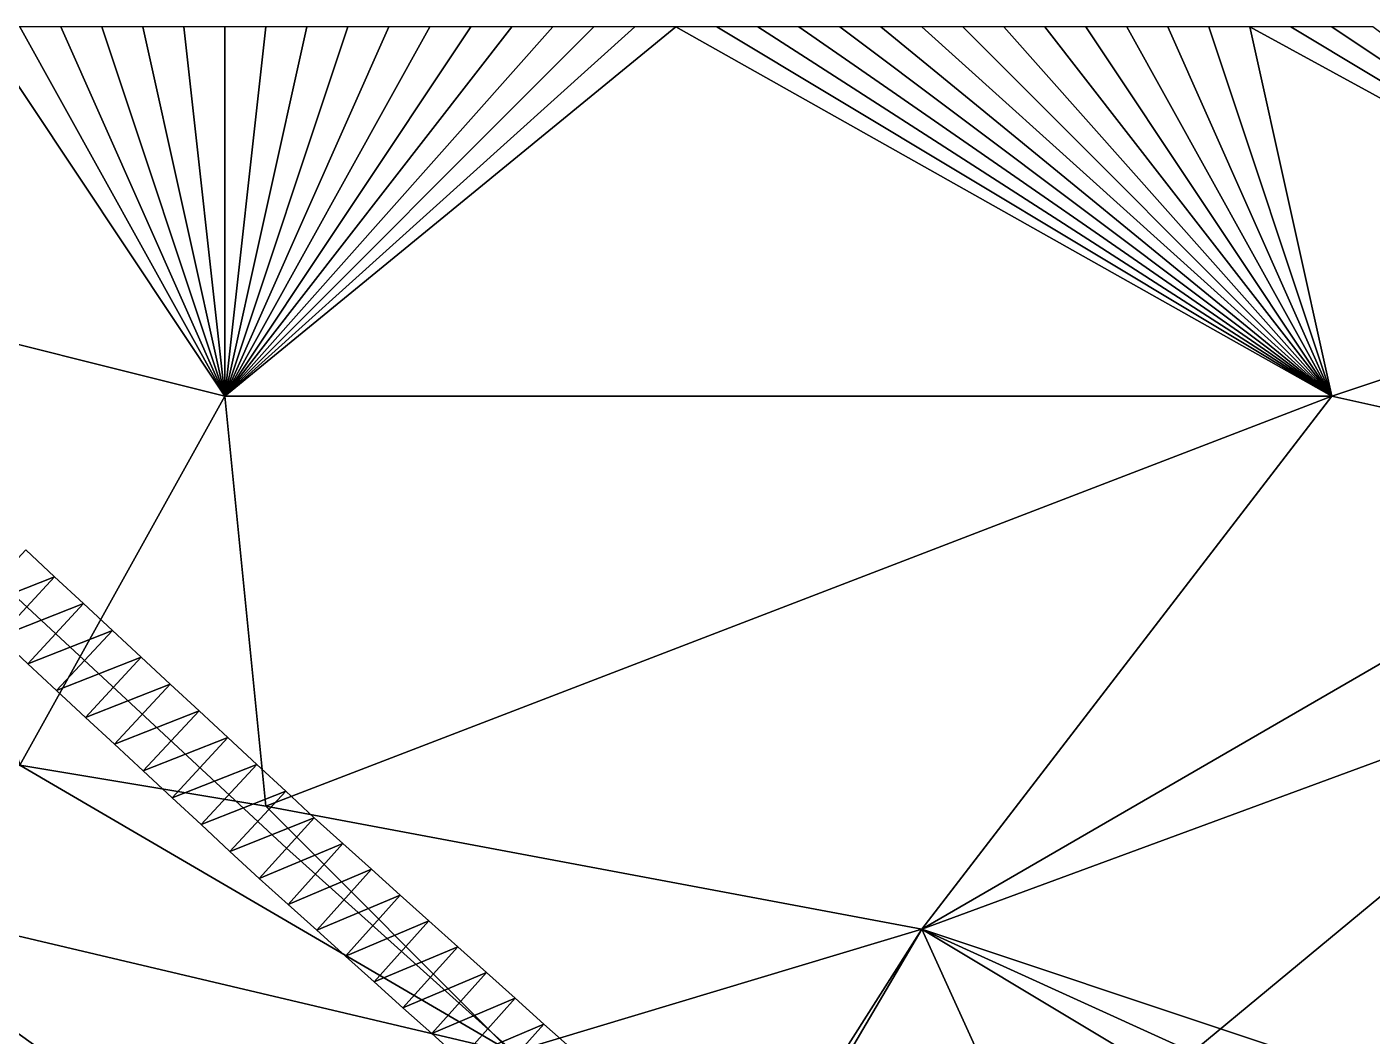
# Model space of a CAD drawing. Header units: metres. Extents: x -1103 to 901, y -902 to 905.
# Drawn here: x -63.7 to 2, y 850.8 to 900 of the extents above; entities that cross this region are included whole.
import ezdxf

# ---------------------------------------------------------------- set-up
doc = ezdxf.new("R2010")
doc.units = ezdxf.units.M
for name, color, linetype in [('OSM_BUILDING_FOOTPRINTS', 7, 'CONTINUOUS'), ('OSM_BUILDING_ROOFS', 1, 'CONTINUOUS'), ('OSM_BUILDING_WALLS', 8, 'CONTINUOUS'), ('OSM_ROAD_AXES', 2, 'CONTINUOUS'), ('OSM_ROAD_SURFACE', 9, 'CONTINUOUS'), ('OSM_TERRAIN', 3, 'CONTINUOUS')]:
    doc.layers.add(name, color=color, linetype=linetype)

msp = doc.modelspace()

# ---------------------------------------------------------------- linework, layer by layer
at = {"layer": 'OSM_BUILDING_FOOTPRINTS'}
msp.add_polyline3d([(18.25, 870.741, 10.543), (38.622, 846.444, 10.543), (-22.97, 795.484, 10.543), (-43.342, 819.781, 10.543), (18.25, 870.741, 10.543)], close=True, dxfattribs=at)
at = {"layer": 'OSM_BUILDING_ROOFS'}
msp.add_3dface([(38.622, 846.444, 34.943), (18.25, 870.741, 34.943), (-43.342, 819.781, 34.943)], dxfattribs=at)
at = {"layer": 'OSM_BUILDING_WALLS'}
for points in [[(18.25, 870.741, 10.543), (-43.342, 819.781, 10.543), (-43.342, 819.781, 34.943)], [(18.25, 870.741, 10.543), (-43.342, 819.781, 34.943), (18.25, 870.741, 34.943)]]:
    msp.add_3dface(points, dxfattribs=at)
at = {"layer": 'OSM_ROAD_AXES'}
msp.add_polyline3d([(-73.531, 880.871, 12.02), (-50.992, 859.958, 11.448), (-35.571, 846.112, 12.745)], dxfattribs=at)
at = {"layer": 'OSM_ROAD_SURFACE'}
for points in [[(-66.439, 871.562, 11.406), (-62.309, 873.188, 11.295), (-63.718, 874.495, 11.372)], [(-66.439, 871.562, 11.406), (-65.03, 870.255, 11.302), (-62.309, 873.188, 11.295)], [(-65.03, 870.255, 11.302), (-60.901, 871.881, 11.218), (-62.309, 873.188, 11.295)], [(-65.03, 870.255, 11.302), (-63.621, 868.948, 11.225), (-60.901, 871.881, 11.218)], [(-63.621, 868.948, 11.225), (-59.492, 870.574, 11.181), (-60.901, 871.881, 11.218)], [(-63.621, 868.948, 11.225), (-62.213, 867.641, 11.148), (-59.492, 870.574, 11.181)], [(-62.213, 867.641, 11.148), (-58.083, 869.267, 11.203), (-59.492, 870.574, 11.181)], [(-62.213, 867.641, 11.148), (-60.804, 866.334, 11.159), (-58.083, 869.267, 11.203)], [(-60.804, 866.334, 11.159), (-56.675, 867.959, 11.225), (-58.083, 869.267, 11.203)], [(-60.804, 866.334, 11.159), (-59.395, 865.027, 11.181), (-56.675, 867.959, 11.225)], [(-59.395, 865.027, 11.181), (-55.266, 866.652, 11.247), (-56.675, 867.959, 11.225)], [(-59.395, 865.027, 11.181), (-57.987, 863.72, 11.203), (-55.266, 866.652, 11.247)], [(-57.987, 863.72, 11.203), (-53.857, 865.345, 11.269), (-55.266, 866.652, 11.247)], [(-57.987, 863.72, 11.203), (-56.578, 862.413, 11.26), (-53.857, 865.345, 11.269)], [(-56.578, 862.413, 11.26), (-52.449, 864.038, 11.291), (-53.857, 865.345, 11.269)], [(-56.578, 862.413, 11.26), (-55.169, 861.106, 11.387), (-52.449, 864.038, 11.291)], [(-55.169, 861.106, 11.387), (-51.04, 862.731, 11.346), (-52.449, 864.038, 11.291)], [(-55.169, 861.106, 11.387), (-53.761, 859.799, 11.515), (-51.04, 862.731, 11.346)], [(-53.761, 859.799, 11.515), (-49.643, 861.435, 11.428), (-51.04, 862.731, 11.346)], [(-53.761, 859.799, 11.515), (-52.34, 858.481, 11.644), (-49.643, 861.435, 11.428)], [(-52.34, 858.481, 11.644), (-48.254, 860.188, 11.555), (-49.643, 861.435, 11.428)], [(-52.34, 858.481, 11.644), (-50.926, 857.211, 11.768), (-48.254, 860.188, 11.555)], [(-50.926, 857.211, 11.768), (-46.852, 858.929, 11.684), (-48.254, 860.188, 11.555)], [(-50.926, 857.211, 11.768), (-49.524, 855.953, 11.891), (-46.852, 858.929, 11.684)], [(-49.524, 855.953, 11.891), (-45.45, 857.67, 11.814), (-46.852, 858.929, 11.684)], [(-49.524, 855.953, 11.891), (-48.122, 854.694, 12.012), (-45.45, 857.67, 11.814)], [(-48.122, 854.694, 12.012), (-44.048, 856.411, 11.943), (-45.45, 857.67, 11.814)], [(-48.122, 854.694, 12.012), (-46.72, 853.435, 12.119), (-44.048, 856.411, 11.943)], [(-46.72, 853.435, 12.119), (-42.646, 855.153, 12.072), (-44.048, 856.411, 11.943)], [(-46.72, 853.435, 12.119), (-45.319, 852.177, 12.226), (-42.646, 855.153, 12.072)], [(-45.319, 852.177, 12.226), (-41.244, 853.894, 12.201), (-42.646, 855.153, 12.072)], [(-45.319, 852.177, 12.226), (-43.917, 850.918, 12.333), (-41.244, 853.894, 12.201)], [(-43.917, 850.918, 12.333), (-39.843, 852.635, 12.33), (-41.244, 853.894, 12.201)], [(-43.917, 850.918, 12.333), (-42.515, 849.659, 12.473), (-39.843, 852.635, 12.33)], [(-42.515, 849.659, 12.473), (-38.441, 851.377, 12.459), (-39.843, 852.635, 12.33)], [(-42.515, 849.659, 12.473), (-41.113, 848.4, 12.573), (-38.441, 851.377, 12.459)], [(-41.113, 848.4, 12.573), (-37.039, 850.118, 12.576), (-38.441, 851.377, 12.459)]]:
    msp.add_3dface(points, dxfattribs=at)
at = {"layer": 'OSM_TERRAIN'}
for points in [[(-70, 886, 11.812), (-54, 882, 11.22), (-66, 900, 12.021)], [(-66, 900, 12.021), (-54, 882, 11.22), (-64, 900, 12.026)], [(-54, 882, 11.22), (-62, 900, 12.031), (-64, 900, 12.026)], [(-54, 882, 11.22), (-60, 900, 12.036), (-62, 900, 12.031)], [(-54, 882, 11.22), (-58, 900, 12.041), (-60, 900, 12.036)], [(-54, 882, 11.22), (-56, 900, 12.045), (-58, 900, 12.041)], [(-54, 882, 11.22), (-54, 900, 12.049), (-56, 900, 12.045)], [(-54, 882, 11.22), (0, 882, 13.805), (-32, 900, 12.329)], [(-54, 882, 11.22), (-32, 900, 12.329), (-34, 900, 12.231)], [(-54, 882, 11.22), (-52, 900, 12.053), (-54, 900, 12.049)], [(-54, 882, 11.22), (-50, 900, 12.057), (-52, 900, 12.053)], [(-54, 882, 11.22), (-46, 900, 12.065), (-48, 900, 12.061)], [(-54, 882, 11.22), (-48, 900, 12.061), (-50, 900, 12.057)], [(-46, 900, 12.065), (-54, 882, 11.22), (-44, 900, 12.069)], [(-54, 882, 11.22), (-42, 900, 12.073), (-44, 900, 12.069)], [(-54, 882, 11.22), (-40, 900, 12.077), (-42, 900, 12.073)], [(-54, 882, 11.22), (-38, 900, 12.114), (-40, 900, 12.077)], [(-54, 882, 11.22), (-34, 900, 12.231), (-36, 900, 12.165)], [(-54, 882, 11.22), (-36, 900, 12.165), (-38, 900, 12.114)], [(-32, 900, 12.329), (0, 882, 13.805), (-30, 900, 12.426)], [(0, 882, 13.805), (-28, 900, 12.521), (-30, 900, 12.426)], [(0, 882, 13.805), (-26, 900, 12.617), (-28, 900, 12.521)], [(0, 882, 13.805), (-24, 900, 12.714), (-26, 900, 12.617)], [(0, 882, 13.805), (-22, 900, 12.81), (-24, 900, 12.714)], [(0, 882, 13.805), (-20, 900, 12.897), (-22, 900, 12.81)], [(-20, 900, 12.897), (0, 882, 13.805), (-18, 900, 12.947)], [(0, 882, 13.805), (-16, 900, 12.996), (-18, 900, 12.947)], [(0, 882, 13.805), (-14, 900, 13.008), (-16, 900, 12.996)], [(0, 882, 13.805), (-12, 900, 13.012), (-14, 900, 13.008)], [(0, 882, 13.805), (-10, 900, 13.016), (-12, 900, 13.012)], [(0, 882, 13.805), (-8, 900, 13.02), (-10, 900, 13.016)], [(0, 882, 13.805), (-6, 900, 13.024), (-8, 900, 13.02)], [(0, 882, 13.805), (-4, 900, 13.028), (-6, 900, 13.024)], [(18, 888, 13.64), (-4, 900, 13.028), (0, 882, 13.805)], [(18, 888, 13.64), (-2, 900, 13.031), (-4, 900, 13.028)], [(18, 888, 13.64), (0, 900, 13.031), (-2, 900, 13.031)], [(18, 888, 13.64), (2, 900, 13.037), (0, 900, 13.031)], [(18, 878, 13.856), (18, 888, 13.64), (0, 882, 13.805)], [(-64, 864, 11.058), (-54, 882, 11.22), (-70, 886, 11.812)], [(-64, 864, 11.058), (-52, 862, 11.248), (-54, 882, 11.22)], [(-52, 862, 11.248), (0, 882, 13.805), (-54, 882, 11.22)], [(-52, 862, 11.248), (-20, 856, 12.916), (0, 882, 13.805)], [(-20, 856, 12.916), (18, 878, 13.856), (0, 882, 13.805)], [(-20, 856, 12.916), (18, 870, 12.887), (18, 878, 13.856)], [(28, 840, 12.887), (18, 870, 12.887), (-20, 856, 12.916)], [(-74, 858, 11.221), (-40, 850, 12.421), (-64, 864, 11.058)], [(-40, 850, 12.421), (-52, 862, 11.248), (-64, 864, 11.058)], [(-40, 850, 12.421), (-20, 856, 12.916), (-52, 862, 11.248)], [(-78, 842, 12.013), (-60, 848, 12.389), (-74, 858, 11.221)], [(-60, 848, 12.389), (-40, 850, 12.421), (-74, 858, 11.221)], [(-40, 822, 12.887), (0, 812, 12.875), (-20, 856, 12.916)], [(-40, 822, 12.887), (-20, 856, 12.916), (-34, 834, 13.302)], [(-34, 834, 13.302), (-20, 856, 12.916), (-40, 850, 12.421)], [(0, 812, 12.875), (20, 832, 12.887), (-20, 856, 12.916)], [(20, 832, 12.887), (24, 836, 12.887), (-20, 856, 12.916)], [(24, 836, 12.887), (28, 840, 12.887), (-20, 856, 12.916)]]:
    msp.add_3dface(points, dxfattribs=at)

doc.saveas('drawing.dxf')
